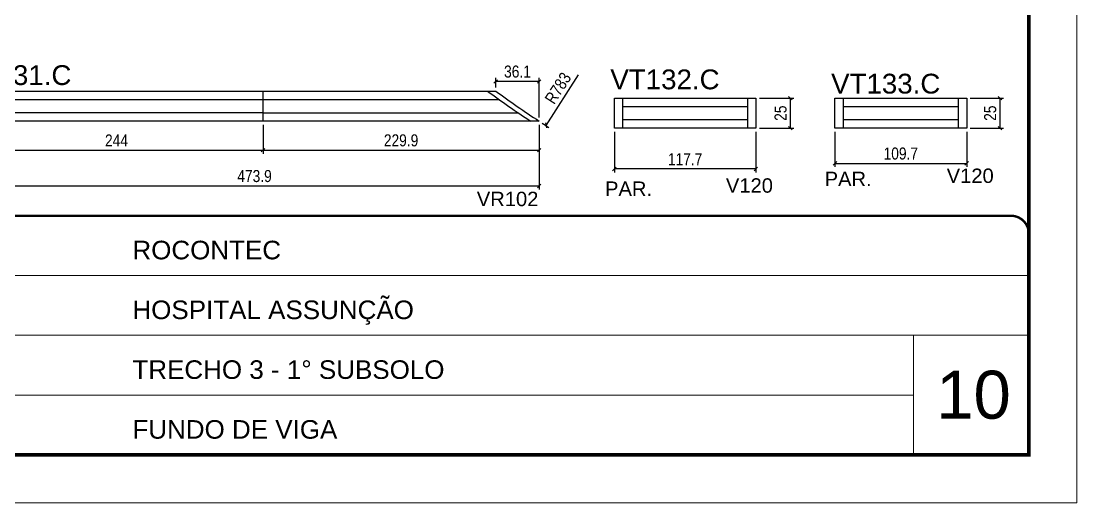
# Model space of a CAD drawing. Extents: x 2815 to 9069, y 548 to 5044.
# Drawn here: x 5020 to 5899, y 1696 to 2098 of the extents above; entities that cross this region are included whole.
import ezdxf

# ---------------------------------------------------------------- set-up
doc = ezdxf.new("R2010")
doc.units = 0
doc.linetypes.add('CONTINUO', pattern=[0])
doc.linetypes.add('DASHED', pattern=[0.75, 0.5, -0.25])
for name, color, linetype in [('5', 5, 'Continuous'), ('COTA', 241, 'Continuous'), ('Cotas', 1, 'Continuous'), ('NOMENCLATURA', 7, 'Continuous'), ('Painéis', 200, 'Continuous'), ('SARR_2.2x7', 40, 'Continuous')]:
    doc.layers.add(name, color=color, linetype=linetype)
for name, color, linetype, lineweight in [('CARIMBO', 255, 'Continuous', 9), ('Escoras', 2, 'Continuous', 25), ('Folhas', 255, 'Continuous', 9), ('Romaneio', 3, 'Continuous', 13), ('SARRAFO DE PRESSAO', 251, 'DASHED', 9)]:
    doc.layers.add(name, color=color, linetype=linetype, lineweight=lineweight)
doc.styles.add('ARIAL', font='arial.ttf')
doc.styles.add('COTA TECNICA-50', font='techl___.ttf', dxfattribs={"height": 10})
doc.styles.get("Standard").update_dxf_attribs({"font": 'arial.ttf'})
doc.dimstyles.new('COTA PAINEL-50', dxfattribs={"dimtxt": 10, "dimasz": 3, "dimexe": 3, "dimexo": 3, "dimgap": 3, "dimtad": 1, "dimdec": 1, "dimzin": 12, "dimdsep": 46, "dimtxsty": 'COTA TECNICA-50', "dimblk1": 'OBLIQUE', "dimblk2": 'OBLIQUE', "dimsah": 1, "dimcen": 0.9, "dimclrd": 4, "dimclre": 4, "dimclrt": 240, "dimadec": 1, "dimazin": 3, "dimtfac": 1, "dimtdec": 1, "dimtmove": 0, "dimatfit": 3, "dimfxl": 1, "dimtolj": 1, "dimtzin": 12, "dimarcsym": 0})

# ---------------------------------------------------------------- blocks, each defined once
blk = doc.blocks.new('9999999999')
at = {"color": 30, "linetype": 'CONTINUO'}
for p, q in [((98564.56, 34379.64), (99583.98, 34379.64)), ((98564.56, 34329.83), (99487.98, 34329.83)), ((99583.98, 34329.83), (99487.98, 34329.83)), ((99487.98, 34329.83), (99487.98, 34230.21)), ((98564.56, 34280.02), (99487.98, 34280.02))]:
    blk.add_line(p, q, dxfattribs=at)
at = {"color": 30, "linetype": 'CONTINUO', "const_width": 2}
blk.add_lwpolyline([(99583.98, 34230.21), (99583.98, 34414.45, 0.414214), (99568.98, 34429.45), (98228.98, 34429.45, 0.414214), (98213.98, 34414.45), (98213.98, 34245.21, 0.414214), (98228.98, 34230.21), (99583.98, 34230.21)], format="xyb", dxfattribs=at)
at = {"layer": 'Folhas'}
blk.add_lwpolyline([(98138.98, 34190.21), (99623.98, 34190.21), (99623.98, 35240.21), (98138.98, 35240.21)], close=True, dxfattribs=at)
at = {"layer": 'Folhas', "color": 30, "const_width": 3}
blk.add_lwpolyline([(98213.98, 34230.21), (99583.98, 34230.21), (99583.98, 35200.21), (98213.98, 35200.21)], close=True, dxfattribs=at)
at = {"color": 7, "linetype": 'Continuous', "ltscale": 5, "style": 'ARIAL'}
for s, height, p in [('ROCONTEC', 15.483, (98837.68, 34393.13)), ('HOSPITAL ASSUNÇÃO', 15.4829, (98837.68, 34343.32)), ('TRECHO 3 - 1° SUBSOLO', 15.4829, (98837.68, 34293.51)), ('FUNDO DE VIGA', 15.4829, (98837.68, 34243.7))]:
    blk.add_text(s, height=height, dxfattribs=at).set_placement(p)
blk = doc.blocks.new('_Oblique')
at = {"color": 0, "linetype": 'ByBlock', "lineweight": -2}
blk.add_line((-0.5, -0.5), (0.5, 0.5), dxfattribs=at)
blk = doc.blocks.new('*D403')
at = {"layer": 'Defpoints', "color": 0, "linetype": 'ByBlock', "transparency": 16777216}
for p in [(5697.57, 2008.53), (5807.24, 2008.54), (5807.24, 1979.23)]:
    blk.add_point(p, dxfattribs=at)
at = {"layer": 'Romaneio', "color": 4, "linetype": 'ByBlock', "lineweight": -2, "transparency": 16777216}
for p, q in [((5697.57, 2005.53), (5697.57, 1976.23)), ((5807.24, 2005.54), (5807.24, 1976.23)), ((5697.57, 1979.23), (5807.24, 1979.23))]:
    blk.add_line(p, q, dxfattribs=at)
at = {"layer": 'Romaneio', "color": 4, "linetype": 'ByBlock', "lineweight": -2, "transparency": 16777216, "xscale": 3, "yscale": 3, "zscale": 3, "rotation": 180}
blk.add_blockref('_Oblique', (5697.57, 1979.23), dxfattribs=at)
at = {"layer": 'Romaneio', "color": 4, "linetype": 'ByBlock', "lineweight": -2, "transparency": 16777216, "xscale": 3, "yscale": 3, "zscale": 3}
blk.add_blockref('_Oblique', (5807.24, 1979.23), dxfattribs=at)
at = {"layer": 'Romaneio', "color": 240, "linetype": 'ByBlock', "transparency": 16777216, "insert": (5752.41, 1987.36), "char_height": 10, "attachment_point": 5, "style": 'COTA TECNICA-50'}
blk.add_mtext('\\A1;109.7', dxfattribs=at)
blk = doc.blocks.new('*D404')
at = {"layer": 'Defpoints', "color": 0, "linetype": 'ByBlock', "transparency": 16777216}
for p in [(5807.24, 2033.53), (5807.24, 2008.54), (5834.96, 2008.54)]:
    blk.add_point(p, dxfattribs=at)
at = {"layer": 'Romaneio', "color": 4, "linetype": 'ByBlock', "lineweight": -2, "transparency": 16777216}
for p, q in [((5810.24, 2033.53), (5837.96, 2033.53)), ((5834.96, 2033.53), (5834.96, 2008.54)), ((5810.24, 2008.54), (5837.96, 2008.54))]:
    blk.add_line(p, q, dxfattribs=at)
at = {"layer": 'Romaneio', "color": 4, "linetype": 'ByBlock', "lineweight": -2, "transparency": 16777216, "xscale": 3, "yscale": 3, "zscale": 3}
for p, rotation in [((5834.96, 2033.53), 90), ((5834.96, 2008.54), 270)]:
    blk.add_blockref('_Oblique', p, dxfattribs=dict(at, rotation=rotation))
at = {"layer": 'Romaneio', "color": 240, "linetype": 'ByBlock', "transparency": 16777216, "insert": (5826.85, 2021.03), "char_height": 10, "attachment_point": 5, "rotation": 90, "style": 'COTA TECNICA-50'}
blk.add_mtext('\\A1;25', dxfattribs=at)
blk = doc.blocks.new('*D405')
at = {"layer": 'Defpoints', "color": 0, "linetype": 'ByBlock', "transparency": 16777216}
for p in [(5513.98, 2008.53), (5631.7, 2008.53), (5513.98, 1974.62)]:
    blk.add_point(p, dxfattribs=at)
at = {"layer": 'Romaneio', "color": 4, "linetype": 'ByBlock', "lineweight": -2, "transparency": 16777216}
for p, q in [((5513.98, 2005.53), (5513.98, 1971.62)), ((5631.7, 2005.53), (5631.7, 1971.62)), ((5631.7, 1974.62), (5513.98, 1974.62))]:
    blk.add_line(p, q, dxfattribs=at)
at = {"layer": 'Romaneio', "color": 4, "linetype": 'ByBlock', "lineweight": -2, "transparency": 16777216, "xscale": 3, "yscale": 3, "zscale": 3, "rotation": 180}
blk.add_blockref('_Oblique', (5513.98, 1974.62), dxfattribs=at)
at = {"layer": 'Romaneio', "color": 4, "linetype": 'ByBlock', "lineweight": -2, "transparency": 16777216, "xscale": 3, "yscale": 3, "zscale": 3}
blk.add_blockref('_Oblique', (5631.7, 1974.62), dxfattribs=at)
at = {"layer": 'Romaneio', "color": 240, "linetype": 'ByBlock', "transparency": 16777216, "insert": (5572.84, 1982.69), "char_height": 10, "attachment_point": 5, "style": 'COTA TECNICA-50'}
blk.add_mtext('\\A1;117.7', dxfattribs=at)
blk = doc.blocks.new('*D406')
at = {"layer": 'Defpoints', "color": 0, "linetype": 'ByBlock', "transparency": 16777216}
for p in [(5631.7, 2033.53), (5660.45, 2033.53), (5631.7, 2008.53)]:
    blk.add_point(p, dxfattribs=at)
at = {"layer": 'Romaneio', "color": 4, "linetype": 'ByBlock', "lineweight": -2, "transparency": 16777216}
for p, q in [((5634.7, 2033.53), (5663.45, 2033.53)), ((5660.45, 2008.53), (5660.45, 2033.53)), ((5634.7, 2008.53), (5663.45, 2008.53))]:
    blk.add_line(p, q, dxfattribs=at)
at = {"layer": 'Romaneio', "color": 4, "linetype": 'ByBlock', "lineweight": -2, "transparency": 16777216, "xscale": 3, "yscale": 3, "zscale": 3}
for p, rotation in [((5660.45, 2033.53), 90), ((5660.45, 2008.53), 270)]:
    blk.add_blockref('_Oblique', p, dxfattribs=dict(at, rotation=rotation))
at = {"layer": 'Romaneio', "color": 240, "linetype": 'ByBlock', "transparency": 16777216, "insert": (5652.34, 2021.03), "char_height": 10, "attachment_point": 5, "rotation": 90, "style": 'COTA TECNICA-50'}
blk.add_mtext('\\A1;25', dxfattribs=at)
blk = doc.blocks.new('*D332')
at = {"layer": 'Defpoints', "color": 0, "linetype": 'ByBlock', "transparency": 16777216}
for p in [(5452.08, 2546.02), (4871.12, 2018.27)]:
    blk.add_point(p, dxfattribs=at)
at = {"layer": 'Escoras', "color": 4, "linetype": 'ByBlock', "lineweight": -2, "transparency": 16777216}
blk.add_line((4921.99, 2064.48), (4871.12, 2018.27), dxfattribs=at)
at = {"layer": 'Escoras', "color": 4, "linetype": 'ByBlock', "lineweight": -2, "transparency": 16777216, "xscale": 3, "yscale": 3, "zscale": 3, "rotation": 222.2521029614254}
blk.add_blockref('_Oblique', (4871.12, 2018.27), dxfattribs=at)
at = {"layer": 'Escoras', "color": 240, "linetype": 'ByBlock', "transparency": 16777216, "insert": (4897.67, 2053.34), "char_height": 10, "attachment_point": 5, "rotation": 42.2521, "style": 'COTA TECNICA-50'}
blk.add_mtext('\\A1;R784.9', dxfattribs=at)
blk = doc.blocks.new('*D107')
at = {"layer": 'COTA', "color": 4, "linetype": 'ByBlock', "lineweight": -2, "transparency": 16777216}
for p, q in [((4977.41, 2011.42), (4977.41, 1957.36)), ((5451.32, 2011.42), (5451.32, 1957.36)), ((5451.32, 1960.36), (4977.41, 1960.36))]:
    blk.add_line(p, q, dxfattribs=at)
at = {"layer": 'Defpoints', "color": 0, "linetype": 'ByBlock', "transparency": 16777216}
for p in [(4977.41, 2014.42), (5451.32, 2014.42), (4977.41, 1960.36)]:
    blk.add_point(p, dxfattribs=at)
at = {"layer": 'COTA', "color": 4, "linetype": 'ByBlock', "lineweight": -2, "transparency": 16777216, "xscale": 3, "yscale": 3, "zscale": 3, "rotation": 180}
blk.add_blockref('_Oblique', (4977.41, 1960.36), dxfattribs=at)
at = {"layer": 'COTA', "color": 4, "linetype": 'ByBlock', "lineweight": -2, "transparency": 16777216, "xscale": 3, "yscale": 3, "zscale": 3}
blk.add_blockref('_Oblique', (5451.32, 1960.36), dxfattribs=at)
at = {"layer": 'COTA', "color": 240, "linetype": 'ByBlock', "transparency": 16777216, "insert": (5214.36, 1968.61), "char_height": 10, "attachment_point": 5, "style": 'COTA TECNICA-50'}
blk.add_mtext('\\A1;473.9', dxfattribs=at)
blk = doc.blocks.new('*D108')
at = {"layer": 'Cotas', "color": 4, "linetype": 'ByBlock', "lineweight": -2, "transparency": 16777216}
for p, q in [((5221.41, 2011.24), (5221.41, 1987.25)), ((5451.32, 2011.42), (5451.32, 1987.25)), ((5221.41, 1990.25), (5451.32, 1990.25))]:
    blk.add_line(p, q, dxfattribs=at)
at = {"layer": 'Defpoints', "color": 0, "linetype": 'ByBlock', "transparency": 16777216}
for p in [(5221.41, 2014.24), (5451.32, 2014.42), (5451.32, 1990.25)]:
    blk.add_point(p, dxfattribs=at)
at = {"layer": 'Cotas', "color": 4, "linetype": 'ByBlock', "lineweight": -2, "transparency": 16777216, "xscale": 3, "yscale": 3, "zscale": 3, "rotation": 180}
blk.add_blockref('_Oblique', (5221.41, 1990.25), dxfattribs=at)
at = {"layer": 'Cotas', "color": 4, "linetype": 'ByBlock', "lineweight": -2, "transparency": 16777216, "xscale": 3, "yscale": 3, "zscale": 3}
blk.add_blockref('_Oblique', (5451.32, 1990.25), dxfattribs=at)
at = {"layer": 'Cotas', "color": 240, "linetype": 'ByBlock', "transparency": 16777216, "insert": (5336.36, 1998.34), "char_height": 10, "attachment_point": 5, "style": 'COTA TECNICA-50'}
blk.add_mtext('\\A1;229.9', dxfattribs=at)
blk = doc.blocks.new('*D109')
at = {"layer": 'Cotas', "color": 4, "linetype": 'ByBlock', "lineweight": -2, "transparency": 16777216}
for p, q in [((4977.43, 2011.42), (4977.43, 1987.25)), ((5221.41, 2011.24), (5221.41, 1987.25)), ((4977.43, 1990.25), (5221.41, 1990.25))]:
    blk.add_line(p, q, dxfattribs=at)
at = {"layer": 'Defpoints', "color": 0, "linetype": 'ByBlock', "transparency": 16777216}
for p in [(4977.43, 2014.42), (5221.41, 2014.24), (5221.41, 1990.25)]:
    blk.add_point(p, dxfattribs=at)
at = {"layer": 'Cotas', "color": 4, "linetype": 'ByBlock', "lineweight": -2, "transparency": 16777216, "xscale": 3, "yscale": 3, "zscale": 3, "rotation": 180}
blk.add_blockref('_Oblique', (4977.43, 1990.25), dxfattribs=at)
at = {"layer": 'Cotas', "color": 4, "linetype": 'ByBlock', "lineweight": -2, "transparency": 16777216, "xscale": 3, "yscale": 3, "zscale": 3}
blk.add_blockref('_Oblique', (5221.41, 1990.25), dxfattribs=at)
at = {"layer": 'Cotas', "color": 240, "linetype": 'ByBlock', "transparency": 16777216, "insert": (5099.42, 1998.32), "char_height": 10, "attachment_point": 5, "style": 'COTA TECNICA-50'}
blk.add_mtext('\\A1;244', dxfattribs=at)
blk = doc.blocks.new('*D334')
at = {"layer": 'Cotas', "color": 4, "linetype": 'ByBlock', "lineweight": -2, "transparency": 16777216}
for p, q in [((5415.21, 2042.42), (5415.21, 2050.43)), ((5451.32, 2017.42), (5451.32, 2050.43)), ((5451.32, 2047.43), (5415.21, 2047.43))]:
    blk.add_line(p, q, dxfattribs=at)
at = {"layer": 'Defpoints', "color": 0, "linetype": 'ByBlock', "transparency": 16777216}
for p in [(5415.21, 2047.43), (5415.21, 2039.42), (5451.32, 2014.42)]:
    blk.add_point(p, dxfattribs=at)
at = {"layer": 'Cotas', "color": 4, "linetype": 'ByBlock', "lineweight": -2, "transparency": 16777216, "xscale": 3, "yscale": 3, "zscale": 3, "rotation": 180}
blk.add_blockref('_Oblique', (5415.21, 2047.43), dxfattribs=at)
at = {"layer": 'Cotas', "color": 4, "linetype": 'ByBlock', "lineweight": -2, "transparency": 16777216, "xscale": 3, "yscale": 3, "zscale": 3}
blk.add_blockref('_Oblique', (5451.32, 2047.43), dxfattribs=at)
at = {"layer": 'Cotas', "color": 240, "linetype": 'ByBlock', "transparency": 16777216, "insert": (5433.26, 2055.65), "char_height": 10, "attachment_point": 5, "style": 'COTA TECNICA-50'}
blk.add_mtext('\\A1;36.1', dxfattribs=at)
blk = doc.blocks.new('*D335')
at = {"layer": 'Defpoints', "color": 0, "linetype": 'ByBlock', "transparency": 16777216}
for p in [(5878.79, 2670.39), (5456.93, 2010.8)]:
    blk.add_point(p, dxfattribs=at)
at = {"layer": 'Escoras', "color": 4, "linetype": 'ByBlock', "lineweight": -2, "transparency": 16777216}
blk.add_line((5483.9, 2052.96), (5456.93, 2010.8), dxfattribs=at)
blk.add_arc((5878.79, 2670.39), 782.96, 237.12873, 237.61771, dxfattribs=at)
at = {"layer": 'Escoras', "color": 4, "linetype": 'ByBlock', "lineweight": -2, "transparency": 16777216, "xscale": 3, "yscale": 3, "zscale": 3, "rotation": 237.3981785600809}
blk.add_blockref('_Oblique', (5456.93, 2010.8), dxfattribs=at)
at = {"layer": 'Escoras', "color": 240, "linetype": 'ByBlock', "transparency": 16777216, "insert": (5467.02, 2041.87), "char_height": 10, "attachment_point": 5, "rotation": 57.39818, "style": 'COTA TECNICA-50'}
blk.add_mtext('\\A1;R783', dxfattribs=at)

msp = doc.modelspace()

# ---------------------------------------------------------------- linework, layer by layer
at = {"layer": 'Painéis', "linetype": 'Continuous'}
for p, q in [((4977.43, 2039.42), (5415.21, 2039.42)), ((5221.41, 2014.42), (5221.43, 2039.42)), ((5513.98, 2008.53), (5513.98, 2033.53)), ((5513.98, 2033.53), (5631.7, 2033.53)), ((5631.7, 2033.53), (5631.7, 2008.53)), ((5697.57, 2008.53), (5697.57, 2033.53)), ((5697.57, 2033.53), (5807.24, 2033.53)), ((5807.24, 2033.53), (5807.24, 2008.54)), ((5451.32, 2014.42), (4977.41, 2014.42)), ((5631.7, 2008.53), (5513.98, 2008.53)), ((5807.24, 2008.54), (5697.57, 2008.53))]:
    msp.add_line(p, q, dxfattribs=at)
msp.add_arc((5878.79, 2670.39), 782.96, 233.6948, 236.90919, dxfattribs=at)
at = {"layer": 'SARR_2.2x7', "linetype": 'Continuous'}
for p, q in [((4984.42, 2032.42), (5221.42, 2032.42)), ((5221.42, 2032.42), (5417.89, 2032.42)), ((5520.98, 2008.53), (5520.98, 2033.53)), ((5624.7, 2033.53), (5624.7, 2008.53)), ((5704.57, 2008.53), (5704.57, 2033.53)), ((5800.24, 2033.53), (5800.24, 2008.54)), ((5520.98, 2026.53), (5624.7, 2026.53)), ((5704.57, 2026.53), (5800.24, 2026.53)), ((5221.41, 2021.42), (4984.41, 2021.42)), ((5221.41, 2021.42), (5433.76, 2021.42)), ((5624.7, 2015.53), (5520.98, 2015.53)), ((5800.24, 2015.53), (5704.57, 2015.53))]:
    msp.add_line(p, q, dxfattribs=at)
msp.add_arc((5871.79, 2670.39), 782.96, 233.6948, 236.90919, dxfattribs=at)

# ---------------------------------------------------------------- block references
at = {"layer": 'SARRAFO DE PRESSAO', "color": 6, "linetype": 'ByBlock'}
msp.add_blockref('9999999999', (-93724.99, -32493.85), dxfattribs=at)

# ---------------------------------------------------------------- texts
at = {"layer": '5', "linetype": 'Continuous'}
for s, p in [('PAR.', (5688.99, 1960.28)), ('V120', (5790.61, 1962.93)), ('PAR.', (5506.17, 1952.14)), ('V120', (5606.79, 1954.79)), ('VR102', (5399.4, 1943.59))]:
    msp.add_text(s, height=12, rotation=359.99996, dxfattribs=at).set_placement(p)
at = {"layer": 'CARIMBO', "style": 'ARIAL'}
msp.add_text('10', height=40, dxfattribs=at).set_placement((5781.85, 1766.5))
at = {"layer": 'NOMENCLATURA', "linetype": 'Continuous'}
for s, p in [('VT131.C', (4970.94, 2044.5)), ('VT132.C', (5510.58, 2040.95)), ('VT133.C', (5694.37, 2037.39))]:
    msp.add_text(s, height=16.5, dxfattribs=at).set_placement(p)

# ---------------------------------------------------------------- dimensions: what is measured, and where the dimension line sits
at = {"layer": 'COTA', "linetype": 'ByBlock'}
dim = msp.add_linear_dim(base=(4977.41, 1960.36), p1=(5451.32, 2014.42), p2=(4977.41, 2014.42), dimstyle='COTA PAINEL-50', override={"dimarcsym": 1}, dxfattribs=at)
dim.commit()
dim.dimension.update_dxf_attribs({"geometry": '*D107', "text_midpoint": (5214.36, 1968.61)})
at = {"layer": 'Cotas', "linetype": 'ByBlock'}
for base, p1, p2, picture, middle in [((5415.21, 2047.43), (5451.32, 2014.42), (5415.21, 2039.42), '*D334', (5433.26, 2055.65)), ((5221.41, 1990.25), (4977.43, 2014.42), (5221.41, 2014.24), '*D109', (5099.42, 1998.32)), ((5451.32, 1990.25), (5221.41, 2014.24), (5451.32, 2014.42), '*D108', (5336.36, 1998.34))]:
    dim = msp.add_linear_dim(base=base, p1=p1, p2=p2, dimstyle='COTA PAINEL-50', override={"dimarcsym": 1}, dxfattribs=at)
    dim.commit()
    dim.dimension.update_dxf_attribs({"geometry": picture, "text_midpoint": middle})
at = {"layer": 'Escoras', "linetype": 'ByBlock'}
for center, mpoint, picture, middle in [((5878.79, 2670.39), (5456.93, 2010.8), '*D335', (5473.96, 2037.43)), ((5452.08, 2546.02), (4871.12, 2018.27), '*D332', (4903.12, 2047.34))]:
    dim = msp.add_radius_dim(center=center, mpoint=mpoint, dimstyle='COTA PAINEL-50', override={"dimarcsym": 1}, dxfattribs=at)
    dim.commit()
    dim.dimension.update_dxf_attribs({"geometry": picture, "text_midpoint": middle, "dimtype": 164})
at = {"layer": 'Romaneio', "linetype": 'ByBlock'}
for base, p1, p2, picture, middle in [((5660.45, 2033.53), (5631.7, 2008.53), (5631.7, 2033.53), '*D406', (5652.34, 2021.03)), ((5834.96, 2008.54), (5807.24, 2033.53), (5807.24, 2008.54), '*D404', (5826.85, 2021.03))]:
    dim = msp.add_linear_dim(base=base, p1=p1, p2=p2, angle=90, dimstyle='COTA PAINEL-50', override={"dimarcsym": 1}, dxfattribs=at)
    dim.commit()
    dim.dimension.update_dxf_attribs({"geometry": picture, "text_midpoint": middle})
for base, p1, p2, picture, middle in [((5513.98, 1974.62), (5631.7, 2008.53), (5513.98, 2008.53), '*D405', (5572.84, 1982.69)), ((5807.24, 1979.23), (5697.57, 2008.53), (5807.24, 2008.54), '*D403', (5752.41, 1987.36))]:
    dim = msp.add_linear_dim(base=base, p1=p1, p2=p2, dimstyle='COTA PAINEL-50', override={"dimarcsym": 1}, dxfattribs=at)
    dim.commit()
    dim.dimension.update_dxf_attribs({"geometry": picture, "text_midpoint": middle})

doc.saveas('drawing.dxf')
